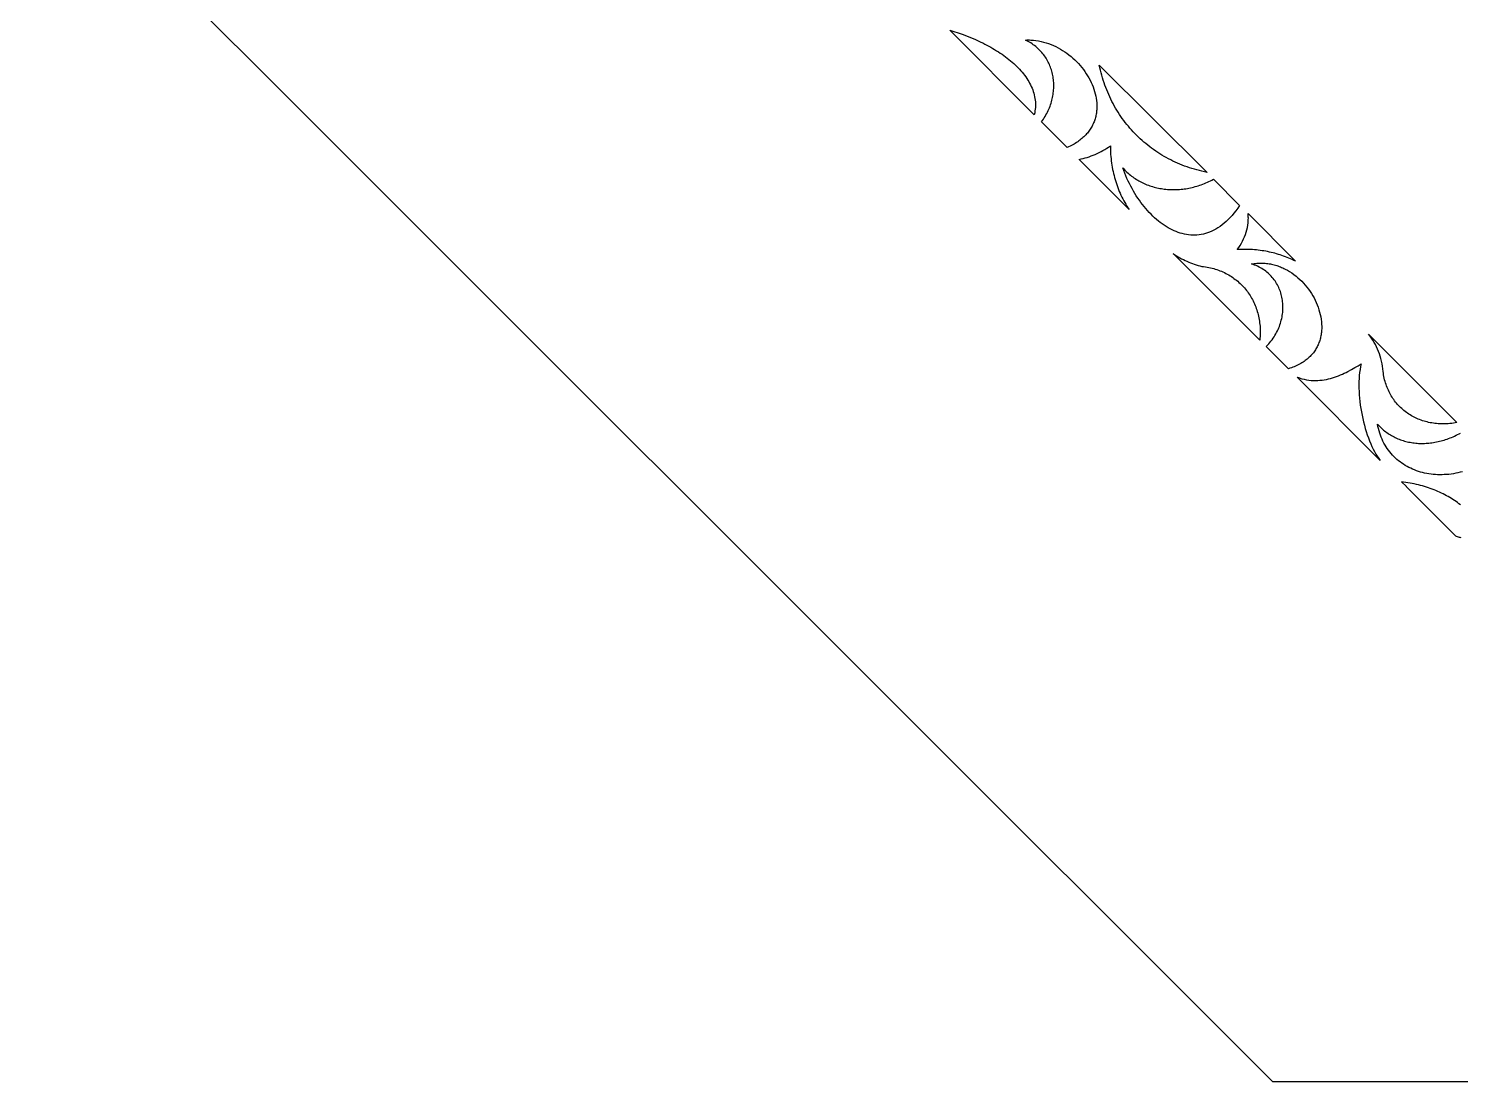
# Model space of a CAD drawing. Extents: x -555 to 555, y -555 to 555.
# Drawn here: x -555 to -180.8, y -555 to -279.7 of the extents above; entities that cross this region are included whole.
import ezdxf

# ---------------------------------------------------------------- set-up
doc = ezdxf.new("R2010")
doc.units = 0
doc.layers.add('LAYER_1', color=18, linetype='CONTINUOUS')

msp = doc.modelspace()

# ---------------------------------------------------------------- linework, layer by layer
at = {"layer": 'LAYER_1'}
for points in [[(229.89, -555), (555, -229.89), (555, 229.89), (229.89, 555), (-229.89, 555), (-555, 229.89), (-555, -229.89), (-229.89, -555)], [(-314.24, -280.1), (-313.15, -280.41), (-312.06, -280.76), (-310.96, -281.14), (-309.87, -281.54), (-308.78, -281.98), (-307.69, -282.44), (-306.62, -282.93), (-306.09, -283.19), (-305.56, -283.45), (-305.03, -283.72), (-304.51, -283.99), (-304, -284.27), (-303.49, -284.56), (-302.98, -284.85), (-302.49, -285.15), (-301.99, -285.46), (-301.51, -285.77), (-301.03, -286.09), (-300.56, -286.41), (-300.1, -286.74), (-299.64, -287.07), (-299.2, -287.41), (-298.76, -287.76), (-298.33, -288.11), (-297.92, -288.47), (-297.51, -288.83), (-297.12, -289.2), (-296.73, -289.57), (-296.36, -289.95), (-296, -290.33), (-295.65, -290.71), (-295.31, -291.11), (-294.99, -291.5), (-294.67, -291.9), (-294.38, -292.31), (-294.1, -292.72), (-293.83, -293.13), (-293.58, -293.55), (-293.34, -293.97), (-293.12, -294.4), (-292.91, -294.83), (-292.72, -295.26), (-292.55, -295.7), (-292.39, -296.14), (-292.26, -296.59), (-292.14, -297.04), (-292.04, -297.49), (-291.96, -297.95), (-291.89, -298.41), (-291.85, -298.87), (-291.83, -299.34), (-291.83, -299.81), (-291.84, -300.28), (-291.88, -300.76), (-291.95, -301.23), (-292.03, -301.72), (-292.13, -302.2)], [(-290.25, -304.09), (-289.99, -303.73), (-289.74, -303.37), (-289.51, -303), (-289.29, -302.63), (-289.07, -302.26), (-288.87, -301.88), (-288.68, -301.51), (-288.5, -301.13), (-288.33, -300.75), (-288.17, -300.37), (-288.02, -299.98), (-287.88, -299.6), (-287.76, -299.21), (-287.64, -298.82), (-287.53, -298.44), (-287.44, -298.05), (-287.35, -297.66), (-287.28, -297.27), (-287.21, -296.88), (-287.16, -296.49), (-287.11, -296.11), (-287.08, -295.72), (-287.05, -295.33), (-287.04, -294.95), (-287.04, -294.56), (-287.04, -294.18), (-287.06, -293.8), (-287.09, -293.42), (-287.12, -293.04), (-287.17, -292.67), (-287.23, -292.3), (-287.29, -291.93), (-287.37, -291.56), (-287.45, -291.2), (-287.55, -290.83), (-287.66, -290.48), (-287.77, -290.12), (-287.9, -289.77), (-288.03, -289.43), (-288.18, -289.09), (-288.33, -288.75), (-288.49, -288.42), (-288.67, -288.09), (-288.85, -287.77), (-289.04, -287.45), (-289.24, -287.14), (-289.45, -286.83), (-289.67, -286.53), (-289.9, -286.24), (-290.14, -285.95), (-290.39, -285.67), (-290.65, -285.39), (-290.91, -285.12), (-291.19, -284.86), (-291.47, -284.61), (-291.77, -284.36), (-292.07, -284.12), (-292.38, -283.89), (-292.7, -283.67), (-293.03, -283.45), (-293.37, -283.24), (-293.72, -283.05), (-294.08, -282.86), (-294.44, -282.67), (-294.1, -282.66), (-293.75, -282.66), (-293.4, -282.66), (-293.06, -282.68), (-292.71, -282.7), (-292.37, -282.72), (-291.69, -282.8), (-291.01, -282.91), (-290.35, -283.04), (-289.69, -283.2), (-289.03, -283.39), (-288.39, -283.61), (-287.75, -283.84), (-287.12, -284.11), (-286.51, -284.4), (-285.9, -284.71), (-285.31, -285.04), (-284.73, -285.39), (-284.16, -285.76), (-283.6, -286.15), (-283.06, -286.56), (-282.53, -286.99), (-282.02, -287.43), (-281.52, -287.89), (-281.04, -288.37), (-280.58, -288.85), (-280.13, -289.36), (-279.7, -289.87), (-279.29, -290.4), (-278.9, -290.93), (-278.53, -291.48), (-278.18, -292.04), (-277.85, -292.6), (-277.55, -293.17), (-277.26, -293.75), (-277, -294.34), (-276.76, -294.93), (-276.55, -295.52), (-276.36, -296.12), (-276.19, -296.72), (-276.05, -297.32), (-275.94, -297.92), (-275.86, -298.52), (-275.8, -299.12), (-275.77, -299.72), (-275.77, -300.32), (-275.78, -300.62), (-275.8, -300.91), (-275.83, -301.21), (-275.86, -301.5), (-275.9, -301.8), (-275.95, -302.09), (-276.01, -302.38), (-276.07, -302.67), (-276.15, -302.95), (-276.23, -303.24), (-276.32, -303.52), (-276.41, -303.8), (-276.52, -304.08), (-276.63, -304.36), (-276.76, -304.63), (-276.89, -304.91), (-277.03, -305.18), (-277.18, -305.44), (-277.33, -305.71), (-277.5, -305.97), (-277.67, -306.23), (-277.86, -306.48), (-278.05, -306.74), (-278.25, -306.99), (-278.46, -307.23), (-278.68, -307.47), (-278.91, -307.71), (-279.15, -307.95), (-279.4, -308.18), (-279.66, -308.41), (-279.93, -308.63), (-280.2, -308.85), (-280.49, -309.07), (-280.79, -309.28), (-281.1, -309.49), (-281.41, -309.69), (-281.74, -309.89), (-282.08, -310.08), (-282.43, -310.27), (-282.78, -310.45), (-283.15, -310.63), (-283.53, -310.8)], [(-246.98, -317.28), (-247.65, -317.14), (-248.32, -316.99), (-248.98, -316.83), (-249.64, -316.66), (-250.29, -316.47), (-250.94, -316.28), (-251.58, -316.07), (-252.21, -315.85), (-252.84, -315.62), (-253.46, -315.38), (-254.07, -315.13), (-254.68, -314.87), (-255.28, -314.6), (-255.88, -314.32), (-256.47, -314.03), (-257.05, -313.73), (-257.63, -313.42), (-258.19, -313.1), (-258.76, -312.77), (-259.31, -312.42), (-259.86, -312.07), (-260.4, -311.71), (-260.93, -311.34), (-261.45, -310.96), (-261.97, -310.58), (-262.48, -310.18), (-262.98, -309.77), (-263.47, -309.36), (-263.96, -308.93), (-264.43, -308.5), (-264.9, -308.06), (-265.36, -307.6), (-265.82, -307.15), (-266.26, -306.68), (-266.69, -306.2), (-267.12, -305.72), (-267.54, -305.23), (-267.95, -304.73), (-268.35, -304.22), (-268.74, -303.7), (-269.12, -303.18), (-269.49, -302.65), (-269.85, -302.11), (-270.21, -301.56), (-270.55, -301.01), (-270.88, -300.45), (-271.21, -299.88), (-271.52, -299.3), (-271.83, -298.72), (-272.12, -298.13), (-272.41, -297.54), (-272.68, -296.94), (-272.94, -296.33), (-273.2, -295.71), (-273.44, -295.09), (-273.67, -294.46), (-273.89, -293.83), (-274.1, -293.19), (-274.3, -292.55), (-274.49, -291.89), (-274.67, -291.24), (-274.84, -290.57), (-274.99, -289.91), (-275.13, -289.23)], [(-280.44, -313.89), (-279.9, -313.78), (-279.36, -313.65), (-278.82, -313.51), (-278.29, -313.35), (-277.76, -313.18), (-277.23, -312.99), (-276.71, -312.78), (-276.19, -312.57), (-275.68, -312.33), (-275.17, -312.09), (-274.67, -311.83), (-274.17, -311.55), (-273.67, -311.27), (-273.19, -310.97), (-272.71, -310.65), (-272.24, -310.32), (-272.23, -310.9), (-272.22, -311.47), (-272.2, -312.04), (-272.17, -312.6), (-272.12, -313.17), (-272.07, -313.73), (-272.01, -314.29), (-271.93, -314.84), (-271.85, -315.4), (-271.76, -315.94), (-271.66, -316.49), (-271.55, -317.03), (-271.43, -317.57), (-271.29, -318.11), (-271.15, -318.64), (-271, -319.17), (-270.84, -319.69), (-270.68, -320.21), (-270.5, -320.73), (-270.31, -321.24), (-270.11, -321.75), (-269.91, -322.25), (-269.69, -322.75), (-269.47, -323.24), (-269.23, -323.73), (-268.99, -324.21), (-268.74, -324.69), (-268.48, -325.16), (-268.21, -325.63), (-267.93, -326.09), (-267.64, -326.54), (-267.34, -326.99)], [(-238.45, -325.92), (-238.94, -326.63), (-239.43, -327.31), (-239.93, -327.94), (-240.44, -328.55), (-240.95, -329.11), (-241.47, -329.64), (-241.99, -330.14), (-242.52, -330.6), (-243.05, -331.03), (-243.58, -331.42), (-244.12, -331.78), (-244.66, -332.11), (-245.2, -332.4), (-245.74, -332.67), (-246.29, -332.9), (-246.84, -333.1), (-247.39, -333.27), (-247.94, -333.42), (-248.49, -333.53), (-249.04, -333.61), (-249.6, -333.67), (-250.15, -333.7), (-250.7, -333.7), (-251.25, -333.67), (-251.8, -333.62), (-252.35, -333.54), (-252.89, -333.44), (-253.44, -333.31), (-253.98, -333.16), (-254.52, -332.98), (-255.06, -332.78), (-255.59, -332.56), (-256.12, -332.31), (-256.65, -332.04), (-257.17, -331.75), (-257.68, -331.44), (-258.2, -331.11), (-258.7, -330.76), (-259.2, -330.39), (-259.7, -330), (-260.19, -329.59), (-260.67, -329.16), (-261.15, -328.72), (-261.62, -328.25), (-262.08, -327.77), (-262.53, -327.28), (-262.98, -326.77), (-263.41, -326.24), (-263.84, -325.7), (-264.26, -325.14), (-264.67, -324.57), (-265.07, -323.99), (-265.47, -323.39), (-265.85, -322.78), (-266.22, -322.16), (-266.58, -321.53), (-266.92, -320.89), (-267.26, -320.23), (-267.59, -319.57), (-267.9, -318.89), (-268.2, -318.21), (-268.49, -317.52), (-268.76, -316.82), (-269.02, -316.11), (-268.75, -316.4), (-268.48, -316.69), (-268.2, -316.97), (-267.91, -317.23), (-267.62, -317.5), (-267.32, -317.75), (-267.02, -318), (-266.71, -318.24), (-266.39, -318.47), (-266.08, -318.69), (-265.76, -318.91), (-265.43, -319.12), (-265.1, -319.32), (-264.76, -319.51), (-264.42, -319.7), (-264.08, -319.88), (-263.73, -320.05), (-263.38, -320.21), (-263.03, -320.36), (-262.67, -320.51), (-262.31, -320.65), (-261.94, -320.78), (-261.57, -320.9), (-261.2, -321.02), (-260.83, -321.12), (-260.45, -321.22), (-260.07, -321.32), (-259.69, -321.4), (-259.31, -321.48), (-258.92, -321.54), (-258.53, -321.61), (-258.14, -321.66), (-257.75, -321.7), (-257.35, -321.74), (-256.96, -321.77), (-256.56, -321.79), (-256.16, -321.8), (-255.76, -321.8), (-255.36, -321.8), (-254.96, -321.79), (-254.55, -321.77), (-254.15, -321.74), (-253.74, -321.71), (-253.34, -321.66), (-252.93, -321.61), (-252.52, -321.55), (-252.12, -321.48), (-251.71, -321.41), (-251.3, -321.32), (-250.9, -321.23), (-250.49, -321.13), (-250.08, -321.02), (-249.68, -320.91), (-249.27, -320.78), (-248.87, -320.65), (-248.47, -320.51), (-248.06, -320.36), (-247.66, -320.2), (-247.26, -320.03), (-246.86, -319.86), (-246.47, -319.68), (-246.07, -319.48), (-245.68, -319.29), (-245.29, -319.08)], [(-239.07, -337.46), (-238.69, -336.93), (-238.33, -336.39), (-237.99, -335.83), (-237.69, -335.26), (-237.41, -334.69), (-237.16, -334.1), (-236.93, -333.51), (-236.74, -332.91), (-236.57, -332.31), (-236.43, -331.71), (-236.33, -331.1), (-236.25, -330.49), (-236.22, -330.18), (-236.2, -329.88), (-236.19, -329.58), (-236.18, -329.27), (-236.19, -328.97), (-236.2, -328.67), (-236.22, -328.37), (-236.24, -328.07), (-223.86, -340.5), (-224.29, -340.29), (-224.73, -340.09), (-225.17, -339.89), (-225.61, -339.7), (-226.05, -339.52), (-226.5, -339.34), (-226.95, -339.18), (-227.41, -339.02), (-227.87, -338.87), (-228.33, -338.72), (-228.79, -338.58), (-229.26, -338.45), (-229.73, -338.33), (-230.2, -338.22), (-230.68, -338.11), (-231.15, -338.01), (-231.63, -337.92), (-232.12, -337.83), (-232.6, -337.76), (-233.09, -337.69), (-233.58, -337.63), (-234.07, -337.57), (-234.56, -337.53), (-235.06, -337.49), (-235.55, -337.46), (-236.05, -337.43), (-236.55, -337.42), (-237.05, -337.41), (-237.55, -337.41), (-238.06, -337.42), (-238.56, -337.44)], [(-255.81, -338.52), (-255.39, -338.81), (-254.96, -339.08), (-254.52, -339.35), (-254.08, -339.6), (-253.63, -339.85), (-253.17, -340.08), (-252.71, -340.31), (-252.24, -340.53), (-251.77, -340.73), (-251.29, -340.92), (-250.81, -341.11), (-250.32, -341.28), (-249.83, -341.44), (-249.33, -341.6), (-248.82, -341.74), (-248.31, -341.87), (-247.86, -341.92), (-247.41, -341.98), (-246.96, -342.06), (-246.52, -342.14), (-246.09, -342.23), (-245.66, -342.34), (-245.24, -342.45), (-244.82, -342.57), (-244.41, -342.71), (-244, -342.85), (-243.6, -343), (-243.2, -343.16), (-242.81, -343.33), (-242.43, -343.51), (-242.05, -343.7), (-241.68, -343.9), (-241.32, -344.1), (-240.96, -344.32), (-240.61, -344.54), (-240.26, -344.77), (-239.93, -345.01), (-239.59, -345.26), (-239.27, -345.51), (-238.95, -345.77), (-238.64, -346.04), (-238.34, -346.32), (-238.05, -346.61), (-237.76, -346.9), (-237.48, -347.2), (-237.2, -347.5), (-236.94, -347.82), (-236.68, -348.14), (-236.43, -348.46), (-236.19, -348.79), (-235.96, -349.13), (-235.74, -349.48), (-235.52, -349.83), (-235.31, -350.19), (-235.11, -350.55), (-234.92, -350.92), (-234.74, -351.29), (-234.57, -351.67), (-234.4, -352.06), (-234.25, -352.45), (-234.1, -352.84), (-233.97, -353.24), (-233.84, -353.65), (-233.72, -354.06), (-233.61, -354.47), (-233.51, -354.89), (-233.43, -355.31), (-233.35, -355.74), (-233.28, -356.17), (-233.22, -356.6), (-233.17, -357.04), (-233.13, -357.48), (-233.1, -357.93), (-233.08, -358.38), (-233.08, -358.83), (-233.08, -359.28), (-233.09, -359.74), (-233.12, -360.2), (-233.16, -360.67), (-233.2, -361.13)], [(-231.5, -362.83), (-231.17, -362.49), (-230.85, -362.13), (-230.55, -361.77), (-230.26, -361.41), (-229.98, -361.04), (-229.72, -360.67), (-229.47, -360.29), (-229.23, -359.91), (-229.01, -359.52), (-228.79, -359.14), (-228.59, -358.74), (-228.41, -358.35), (-228.23, -357.95), (-228.07, -357.55), (-227.93, -357.15), (-227.79, -356.75), (-227.67, -356.35), (-227.56, -355.94), (-227.46, -355.54), (-227.38, -355.13), (-227.3, -354.73), (-227.24, -354.32), (-227.2, -353.91), (-227.16, -353.51), (-227.14, -353.1), (-227.13, -352.7), (-227.13, -352.3), (-227.14, -351.9), (-227.17, -351.5), (-227.21, -351.11), (-227.25, -350.72), (-227.32, -350.33), (-227.39, -349.94), (-227.48, -349.56), (-227.57, -349.18), (-227.68, -348.81), (-227.81, -348.44), (-227.94, -348.08), (-228.08, -347.72), (-228.24, -347.36), (-228.41, -347.01), (-228.59, -346.67), (-228.78, -346.33), (-228.98, -346), (-229.2, -345.68), (-229.42, -345.37), (-229.66, -345.06), (-229.91, -344.76), (-230.17, -344.46), (-230.44, -344.18), (-230.72, -343.9), (-231.01, -343.64), (-231.32, -343.38), (-231.63, -343.13), (-231.96, -342.89), (-232.3, -342.66), (-232.65, -342.44), (-233, -342.24), (-233.38, -342.04), (-233.76, -341.85), (-234.15, -341.68), (-234.55, -341.52), (-234.96, -341.37), (-235.39, -341.23), (-235.02, -341.17), (-234.66, -341.12), (-234.29, -341.08), (-233.93, -341.04), (-233.57, -341.02), (-233.21, -341.01), (-232.86, -341.01), (-232.5, -341.01), (-232.15, -341.03), (-231.8, -341.05), (-231.45, -341.09), (-231.11, -341.13), (-230.76, -341.18), (-230.42, -341.24), (-230.09, -341.31), (-229.75, -341.38), (-229.42, -341.47), (-229.09, -341.56), (-228.77, -341.66), (-228.44, -341.76), (-228.12, -341.88), (-227.8, -342), (-227.49, -342.13), (-227.18, -342.27), (-226.87, -342.41), (-226.57, -342.56), (-225.97, -342.88), (-225.38, -343.22), (-224.81, -343.59), (-224.26, -343.99), (-223.72, -344.4), (-223.2, -344.84), (-222.7, -345.3), (-222.21, -345.77), (-221.74, -346.27), (-221.29, -346.78), (-220.86, -347.3), (-220.45, -347.84), (-220.06, -348.4), (-219.68, -348.96), (-219.34, -349.54), (-219.01, -350.13), (-218.7, -350.73), (-218.42, -351.33), (-218.17, -351.95), (-217.93, -352.56), (-217.72, -353.19), (-217.54, -353.81), (-217.38, -354.44), (-217.25, -355.07), (-217.15, -355.7), (-217.07, -356.33), (-217.02, -356.96), (-217, -357.59), (-217.01, -358.21), (-217.03, -358.52), (-217.05, -358.83), (-217.08, -359.13), (-217.12, -359.44), (-217.16, -359.74), (-217.22, -360.04), (-217.28, -360.34), (-217.35, -360.63), (-217.43, -360.93), (-217.51, -361.22), (-217.61, -361.51), (-217.71, -361.79), (-217.82, -362.08), (-217.94, -362.35), (-218.06, -362.63), (-218.2, -362.9), (-218.34, -363.17), (-218.5, -363.44), (-218.66, -363.7), (-218.83, -363.96), (-219.01, -364.22), (-219.19, -364.47), (-219.39, -364.71), (-219.6, -364.95), (-219.81, -365.19), (-220.03, -365.42), (-220.27, -365.65), (-220.51, -365.87), (-220.76, -366.09), (-221.02, -366.3), (-221.29, -366.51), (-221.57, -366.71), (-221.86, -366.9), (-222.16, -367.09), (-222.47, -367.28), (-222.79, -367.46), (-223.12, -367.63), (-223.46, -367.79), (-223.81, -367.95), (-224.17, -368.1), (-224.54, -368.25), (-224.92, -368.39), (-225.31, -368.52), (-225.71, -368.64)], [(-181.64, -382.72), (-182.1, -382.8), (-182.56, -382.87), (-183.01, -382.93), (-183.47, -382.98), (-183.92, -383.01), (-184.36, -383.04), (-184.81, -383.06), (-185.25, -383.06), (-185.68, -383.06), (-186.12, -383.04), (-186.55, -383.02), (-186.98, -382.98), (-187.4, -382.94), (-187.82, -382.88), (-188.23, -382.82), (-188.64, -382.74), (-189.05, -382.66), (-189.45, -382.56), (-189.85, -382.46), (-190.25, -382.35), (-190.63, -382.22), (-191.02, -382.09), (-191.4, -381.95), (-191.77, -381.8), (-192.14, -381.64), (-192.5, -381.47), (-192.86, -381.3), (-193.21, -381.11), (-193.55, -380.92), (-193.89, -380.72), (-194.23, -380.5), (-194.55, -380.28), (-194.88, -380.06), (-195.19, -379.82), (-195.5, -379.58), (-195.8, -379.33), (-196.09, -379.07), (-196.38, -378.8), (-196.66, -378.52), (-196.93, -378.24), (-197.2, -377.95), (-197.45, -377.65), (-197.7, -377.35), (-197.95, -377.03), (-198.18, -376.71), (-198.41, -376.38), (-198.62, -376.05), (-198.83, -375.71), (-199.03, -375.36), (-199.23, -375.01), (-199.41, -374.64), (-199.58, -374.28), (-199.75, -373.9), (-199.91, -373.52), (-200.05, -373.13), (-200.19, -372.74), (-200.32, -372.34), (-200.44, -371.93), (-200.55, -371.52), (-200.65, -371.1), (-200.73, -370.67), (-200.81, -370.24), (-200.88, -369.81), (-200.94, -369.37), (-201.01, -368.68), (-201.11, -367.99), (-201.23, -367.32), (-201.37, -366.66), (-201.54, -366), (-201.72, -365.36), (-201.93, -364.73), (-202.16, -364.1), (-202.41, -363.5), (-202.69, -362.9), (-202.98, -362.31), (-203.3, -361.74), (-203.63, -361.19), (-203.99, -360.64), (-204.36, -360.12), (-204.76, -359.6)], [(-223.38, -370.83), (-223.07, -370.95), (-222.77, -371.05), (-222.46, -371.15), (-222.16, -371.24), (-221.55, -371.39), (-220.95, -371.51), (-220.36, -371.61), (-219.77, -371.67), (-219.18, -371.71), (-218.6, -371.72), (-218.02, -371.7), (-217.45, -371.66), (-216.89, -371.6), (-216.33, -371.52), (-215.77, -371.42), (-215.23, -371.3), (-214.69, -371.16), (-214.15, -371.01), (-213.63, -370.84), (-213.11, -370.65), (-212.59, -370.46), (-212.09, -370.25), (-211.59, -370.03), (-211.1, -369.81), (-210.62, -369.58), (-210.15, -369.34), (-209.23, -368.85), (-208.34, -368.35), (-207.5, -367.84), (-206.69, -367.35), (-206.77, -367.71), (-206.85, -368.07), (-206.98, -368.81), (-207.09, -369.58), (-207.18, -370.37), (-207.24, -371.18), (-207.27, -372.01), (-207.29, -372.85), (-207.28, -373.71), (-207.25, -374.58), (-207.19, -375.46), (-207.12, -376.34), (-207.03, -377.23), (-206.91, -378.13), (-206.78, -379.02), (-206.63, -379.91), (-206.46, -380.8), (-206.27, -381.68), (-206.06, -382.55), (-205.84, -383.41), (-205.61, -384.26), (-205.35, -385.09), (-205.09, -385.91), (-204.81, -386.7), (-204.51, -387.48), (-204.2, -388.23), (-203.88, -388.95), (-203.55, -389.64), (-203.21, -390.31), (-202.85, -390.94), (-202.49, -391.53), (-202.11, -392.09), (-201.92, -392.35), (-201.73, -392.6)]]:
    msp.add_lwpolyline(points, close=True, dxfattribs=at)
for points in [[(-180.18, -395.56), (-180.78, -395.72), (-181.38, -395.86), (-181.98, -395.98), (-182.58, -396.09), (-183.18, -396.18), (-183.77, -396.25), (-184.37, -396.3), (-184.96, -396.33), (-185.55, -396.35), (-186.13, -396.36), (-186.71, -396.34), (-187.29, -396.31), (-187.86, -396.26), (-188.42, -396.2), (-188.98, -396.12), (-189.54, -396.02), (-190.09, -395.91), (-190.63, -395.78), (-191.17, -395.64), (-191.69, -395.48), (-192.21, -395.3), (-192.73, -395.11), (-193.23, -394.9), (-193.73, -394.68), (-194.21, -394.44), (-194.69, -394.18), (-195.16, -393.91), (-195.61, -393.63), (-196.06, -393.33), (-196.5, -393.01), (-196.92, -392.68), (-197.33, -392.34), (-197.73, -391.98), (-198.12, -391.61), (-198.49, -391.22), (-198.85, -390.81), (-199.2, -390.4), (-199.54, -389.97), (-199.86, -389.52), (-200.16, -389.06), (-200.45, -388.58), (-200.72, -388.1), (-200.98, -387.59), (-201.22, -387.08), (-201.45, -386.55), (-201.66, -386.01), (-201.85, -385.45), (-202.02, -384.88), (-202.18, -384.3), (-202.31, -383.7), (-202.43, -383.09), (-202.18, -383.37), (-201.92, -383.65), (-201.66, -383.91), (-201.4, -384.17), (-201.12, -384.42), (-200.84, -384.66), (-200.56, -384.9), (-200.27, -385.12), (-199.97, -385.34), (-199.67, -385.55), (-199.37, -385.75), (-199.06, -385.94), (-198.75, -386.13), (-198.43, -386.31), (-198.1, -386.48), (-197.77, -386.64), (-197.44, -386.79), (-197.11, -386.94), (-196.77, -387.08), (-196.42, -387.21), (-196.08, -387.33), (-195.72, -387.44), (-195.37, -387.55), (-195.01, -387.64), (-194.65, -387.73), (-194.29, -387.81), (-193.92, -387.88), (-193.55, -387.95), (-193.18, -388), (-192.81, -388.05), (-192.43, -388.09), (-192.05, -388.12), (-191.67, -388.15), (-191.29, -388.16), (-190.9, -388.17), (-190.52, -388.17), (-190.13, -388.16), (-189.74, -388.14), (-189.35, -388.12), (-188.96, -388.08), (-188.57, -388.04), (-188.18, -387.99), (-187.78, -387.93), (-187.39, -387.86), (-186.99, -387.79), (-186.6, -387.7), (-186.2, -387.61), (-185.81, -387.51), (-185.41, -387.4), (-185.02, -387.29), (-184.63, -387.16), (-184.23, -387.03), (-183.84, -386.88), (-183.45, -386.73), (-183.05, -386.58), (-182.66, -386.41), (-182.27, -386.23), (-181.89, -386.05), (-181.5, -385.86), (-181.11, -385.66), (-180.73, -385.45)], [(-180.76, -404.23), (-181.13, -403.94), (-181.5, -403.65), (-181.89, -403.37), (-182.29, -403.1), (-182.69, -402.83), (-183.1, -402.57), (-183.52, -402.32), (-183.95, -402.07), (-184.38, -401.83), (-184.82, -401.59), (-185.27, -401.37), (-185.73, -401.14), (-186.19, -400.93), (-186.67, -400.72), (-187.14, -400.52), (-187.63, -400.32), (-188.12, -400.14), (-188.62, -399.96), (-189.12, -399.78), (-189.63, -399.61), (-190.14, -399.46), (-190.66, -399.3), (-191.19, -399.16), (-191.72, -399.02), (-192.26, -398.89), (-192.8, -398.77), (-193.35, -398.65), (-193.9, -398.54), (-194.45, -398.44), (-195.01, -398.35), (-195.58, -398.27), (-196.14, -398.19), (-194.88, -399.45), (-194.9, -399.45), (-182.03, -412.32)], [(-182.05, -412.31), (-181.82, -412.41), (-181.58, -412.5), (-181.35, -412.58), (-181.11, -412.65), (-180.87, -412.72), (-180.64, -412.77)]]:
    msp.add_lwpolyline(points, dxfattribs=at)

doc.saveas('drawing.dxf')
